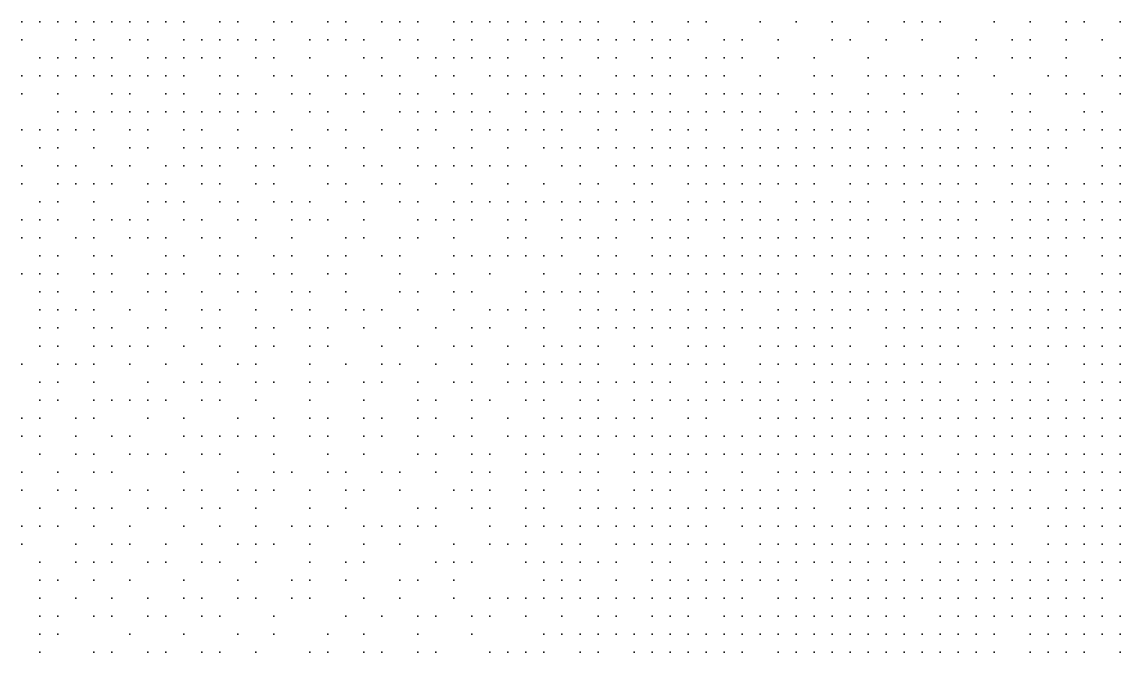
# Model space of a CAD drawing. Extents: x 429 to 793, y 817 to 1241.
# Drawn here: x 656.4 to 700.93, y 1029.04 to 1054.59 of the extents above; entities that cross this region are included whole.
import ezdxf

# ---------------------------------------------------------------- set-up
doc = ezdxf.new("R2010")
doc.units = 0

msp = doc.modelspace()

# ---------------------------------------------------------------- linework, layer by layer
for p in [(656.4, 1054.59, 229.33), (657.13, 1054.59, 228.01), (657.86, 1054.59, 226.337), (658.59, 1054.59, 225.072), (659.32, 1054.59, 224.188), (660.05, 1054.59, 223.124), (660.78, 1054.59, 222.072), (661.51, 1054.59, 220.345), (662.24, 1054.59, 219.687), (662.97, 1054.59, 218.37), (664.43, 1054.59, 216.857), (665.16, 1054.59, 215.34), (666.62, 1054.59, 213.733), (667.35, 1054.59, 213.063), (668.81, 1054.59, 211.73), (669.54, 1054.59, 210.69), (671, 1054.59, 209.64), (671.73, 1054.59, 209.057), (672.46, 1054.59, 208.418), (673.92, 1054.59, 207.05), (674.65, 1054.59, 206.97), (675.38, 1054.59, 206.46), (676.11, 1054.59, 206.023), (676.84, 1054.59, 205.625), (677.57, 1054.59, 205.06), (678.3, 1054.59, 204.86), (679.03, 1054.59, 204.43), (679.76, 1054.59, 204.373), (681.22, 1054.59, 203.658), (681.95, 1054.59, 203.388), (683.41, 1054.59, 202.826), (684.14, 1054.59, 202.675), (686.33, 1054.59, 201.95), (687.79, 1054.59, 201.671), (689.25, 1054.59, 201.321), (690.71, 1054.59, 200.847), (692.17, 1054.59, 200.61), (692.9, 1054.59, 200.373), (693.63, 1054.59, 200.133), (695.82, 1054.59, 199.7), (697.28, 1054.59, 199.268), (698.74, 1054.59, 198.67), (699.47, 1054.59, 198.5), (700.93, 1054.59, 198.097), (656.4, 1053.86, 229.687), (658.59, 1053.86, 226.324), (659.32, 1053.86, 224.792), (660.78, 1053.86, 221.958), (661.51, 1053.86, 221.333), (662.97, 1053.86, 218.693), (663.7, 1053.86, 217.721), (664.43, 1053.86, 217.18), (665.16, 1053.86, 215.818), (665.89, 1053.86, 215.235), (666.62, 1053.86, 214.07), (668.08, 1053.86, 212.73), (668.81, 1053.86, 212.06), (669.54, 1053.86, 211.467), (670.27, 1053.86, 210.553), (671.73, 1053.86, 209.377), (672.46, 1053.86, 208.793), (673.92, 1053.86, 207.945), (674.65, 1053.86, 207.24), (676.11, 1053.86, 206.237), (676.84, 1053.86, 205.855), (677.57, 1053.86, 205.29), (678.3, 1053.86, 205.09), (679.03, 1053.86, 204.66), (679.76, 1053.86, 204.55), (680.49, 1053.86, 204.153), (681.22, 1053.86, 203.787), (681.95, 1053.86, 203.515), (682.68, 1053.86, 203.103), (683.41, 1053.86, 202.952), (684.87, 1053.86, 202.58), (685.6, 1053.86, 202.3), (687.06, 1053.86, 201.87), (689.25, 1053.86, 201.388), (689.98, 1053.86, 201.143), (691.44, 1053.86, 200.75), (692.9, 1053.86, 200.437), (695.09, 1053.86, 199.852), (696.55, 1053.86, 199.503), (697.28, 1053.86, 199.322), (698.74, 1053.86, 198.905), (700.2, 1053.86, 198.443), (657.13, 1053.13, 229.378), (657.86, 1053.13, 227.788), (658.59, 1053.13, 226.674), (659.32, 1053.13, 225.139), (660.05, 1053.13, 223.535), (661.51, 1053.13, 221.66), (662.24, 1053.13, 219.787), (662.97, 1053.13, 219.017), (663.7, 1053.13, 218.692), (664.43, 1053.13, 217.497), (665.89, 1053.13, 215.535), (666.62, 1053.13, 214.37), (668.08, 1053.13, 213.03), (670.27, 1053.13, 210.873), (671, 1053.13, 210.28), (672.46, 1053.13, 209.113), (673.19, 1053.13, 208.53), (673.92, 1053.13, 208.02), (674.65, 1053.13, 207.51), (675.38, 1053.13, 207), (676.11, 1053.13, 206.699), (677.57, 1053.13, 205.52), (678.3, 1053.13, 205.123), (679.76, 1053.13, 204.727), (680.49, 1053.13, 204.33), (681.95, 1053.13, 203.893), (682.68, 1053.13, 203.23), (684.14, 1053.13, 202.95), (684.87, 1053.13, 202.67), (685.6, 1053.13, 202.39), (687.06, 1053.13, 202.068), (688.52, 1053.13, 201.707), (690.71, 1053.13, 200.98), (694.36, 1053.13, 200.06), (695.09, 1053.13, 199.905), (696.55, 1053.13, 199.557), (697.28, 1053.13, 199.375), (698.74, 1053.13, 198.777), (700.93, 1053.13, 198.217), (656.4, 1052.4, 231.147), (657.13, 1052.4, 229.735), (657.86, 1052.4, 228.138), (658.59, 1052.4, 227.024), (659.32, 1052.4, 225.476), (660.05, 1052.4, 223.862), (660.78, 1052.4, 223.395), (661.51, 1052.4, 221.983), (662.24, 1052.4, 220.991), (662.97, 1052.4, 219.34), (664.43, 1052.4, 217.813), (665.16, 1052.4, 217.05), (666.62, 1052.4, 215.253), (667.35, 1052.4, 214.243), (668.81, 1052.4, 212.64), (669.54, 1052.4, 212.043), (671, 1052.4, 210.567), (671.73, 1052.4, 210.201), (673.19, 1052.4, 208.813), (673.92, 1052.4, 208.355), (675.38, 1052.4, 207.277), (676.11, 1052.4, 206.976), (676.84, 1052.4, 206.398), (677.57, 1052.4, 206.098), (678.3, 1052.4, 205.393), (679.03, 1052.4, 205.35), (680.49, 1052.4, 204.557), (681.22, 1052.4, 204.338), (681.95, 1052.4, 204.12), (682.68, 1052.4, 203.41), (683.41, 1052.4, 203.122), (684.14, 1052.4, 203.087), (684.87, 1052.4, 202.771), (686.33, 1052.4, 202.366), (688.52, 1052.4, 201.803), (689.25, 1052.4, 201.543), (690.71, 1052.4, 201.05), (691.44, 1052.4, 200.89), (692.17, 1052.4, 200.813), (692.9, 1052.4, 200.563), (693.63, 1052.4, 200.313), (694.36, 1052.4, 200.117), (695.82, 1052.4, 199.758), (698.01, 1052.4, 199.247), (698.74, 1052.4, 198.83), (700.2, 1052.4, 198.55), (700.93, 1052.4, 198.27), (656.4, 1051.67, 231.473), (657.86, 1051.67, 228.405), (660.05, 1051.67, 224.198), (660.78, 1051.67, 223.563), (662.24, 1051.67, 221.314), (662.97, 1051.67, 219.657), (664.43, 1051.67, 217.7), (665.16, 1051.67, 217.36), (665.89, 1051.67, 216.357), (667.35, 1051.67, 214.29), (668.08, 1051.67, 213.61), (669.54, 1051.67, 212.333), (670.27, 1051.67, 211.737), (671.73, 1051.67, 210.487), (672.46, 1051.67, 209.683), (673.92, 1051.67, 208.58), (674.65, 1051.67, 208.063), (676.11, 1051.67, 207.253), (676.84, 1051.67, 206.675), (677.57, 1051.67, 206.04), (679.03, 1051.67, 205.61), (679.76, 1051.67, 205.18), (680.49, 1051.67, 204.783), (681.22, 1051.67, 204.565), (681.95, 1051.67, 204.003), (682.68, 1051.67, 203.59), (684.14, 1051.67, 203.267), (684.87, 1051.67, 202.943), (685.6, 1051.67, 202.663), (686.33, 1051.67, 202.503), (687.06, 1051.67, 202.2), (688.52, 1051.67, 201.9), (689.25, 1051.67, 201.64), (690.71, 1051.67, 201.12), (692.17, 1051.67, 200.87), (692.9, 1051.67, 200.62), (694.36, 1051.67, 200.195), (696.55, 1051.67, 199.67), (697.28, 1051.67, 199.455), (698.74, 1051.67, 198.883), (699.47, 1051.67, 198.687), (700.93, 1051.67, 198.323), (657.86, 1050.94, 229.196), (658.59, 1050.94, 227.413), (659.32, 1050.94, 225.891), (660.05, 1050.94, 225.17), (660.78, 1050.94, 223.9), (661.51, 1050.94, 222.63), (662.24, 1050.94, 221.533), (662.97, 1050.94, 219.973), (663.7, 1050.94, 219.203), (664.43, 1050.94, 218.433), (665.16, 1050.94, 217.67), (665.89, 1050.94, 216.475), (666.62, 1050.94, 215.723), (668.08, 1050.94, 214.095), (668.81, 1050.94, 213.22), (670.27, 1050.94, 212.18), (671.73, 1050.94, 210.908), (672.46, 1050.94, 210.398), (673.19, 1050.94, 209.38), (673.92, 1050.94, 209.062), (674.65, 1050.94, 208.743), (675.38, 1050.94, 207.83), (676.84, 1050.94, 207.197), (677.57, 1050.94, 206.748), (678.3, 1050.94, 206.3), (679.03, 1050.94, 205.87), (679.76, 1050.94, 205.44), (680.49, 1050.94, 205.01), (681.22, 1050.94, 204.597), (681.95, 1050.94, 204.488), (682.68, 1050.94, 204.129), (683.41, 1050.94, 203.577), (684.14, 1050.94, 203.447), (684.87, 1050.94, 203.19), (685.6, 1050.94, 202.8), (686.33, 1050.94, 202.658), (687.79, 1050.94, 202.152), (688.52, 1050.94, 202.01), (689.25, 1050.94, 201.733), (689.98, 1050.94, 201.565), (690.71, 1050.94, 201.203), (691.44, 1050.94, 200.977), (692.17, 1050.94, 200.93), (694.36, 1050.94, 200.255), (695.09, 1050.94, 200.08), (696.55, 1050.94, 199.73), (697.28, 1050.94, 199.463), (699.47, 1050.94, 198.74), (700.2, 1050.94, 198.657), (656.4, 1050.21, 232.053), (657.13, 1050.21, 230.71), (657.86, 1050.21, 229.05), (658.59, 1050.21, 227.733), (659.32, 1050.21, 227.085), (660.78, 1050.21, 224.405), (661.51, 1050.21, 222.933), (662.97, 1050.21, 221.07), (663.7, 1050.21, 219.944), (665.16, 1050.21, 217.98), (667.35, 1050.21, 214.88), (668.81, 1050.21, 214.092), (669.54, 1050.21, 212.913), (671, 1050.21, 211.707), (672.46, 1050.21, 210.675), (673.19, 1050.21, 209.657), (674.65, 1050.21, 209.02), (675.38, 1050.21, 208.425), (676.11, 1050.21, 207.645), (676.84, 1050.21, 207.46), (677.57, 1050.21, 207.012), (678.3, 1050.21, 206.563), (679.76, 1050.21, 205.703), (680.49, 1050.21, 205.24), (681.95, 1050.21, 204.685), (682.68, 1050.21, 204.326), (683.41, 1050.21, 203.773), (684.14, 1050.21, 203.58), (685.6, 1050.21, 202.953), (686.33, 1050.21, 202.61), (687.06, 1050.21, 202.515), (687.79, 1050.21, 202.262), (688.52, 1050.21, 202.12), (689.25, 1050.21, 201.86), (689.98, 1050.21, 201.675), (690.71, 1050.21, 201.287), (692.17, 1050.21, 201.013), (692.9, 1050.21, 200.74), (693.63, 1050.21, 200.49), (694.36, 1050.21, 200.315), (695.09, 1050.21, 200.043), (696.55, 1050.21, 199.79), (697.28, 1050.21, 199.607), (698.01, 1050.21, 199.425), (698.74, 1050.21, 198.99), (699.47, 1050.21, 198.828), (700.2, 1050.21, 198.717), (700.93, 1050.21, 198.443), (657.13, 1049.48, 231.027), (657.86, 1049.48, 229.449), (659.32, 1049.48, 227.405), (660.78, 1049.48, 224.718), (661.51, 1049.48, 223.237), (662.97, 1049.48, 221.237), (663.7, 1049.48, 220.234), (664.43, 1049.48, 219.252), (665.16, 1049.48, 218.257), (665.89, 1049.48, 217.652), (666.62, 1049.48, 216.573), (667.35, 1049.48, 215.419), (668.08, 1049.48, 214.49), (669.54, 1049.48, 213.197), (670.27, 1049.48, 212.593), (671.73, 1049.48, 211.113), (672.46, 1049.48, 210.52), (673.92, 1049.48, 209.615), (674.65, 1049.48, 208.893), (676.11, 1049.48, 207.853), (677.57, 1049.48, 207.337), (678.3, 1049.48, 206.827), (679.03, 1049.48, 206.57), (679.76, 1049.48, 205.933), (680.49, 1049.48, 205.47), (681.22, 1049.48, 205.023), (681.95, 1049.48, 204.577), (682.68, 1049.48, 204.523), (683.41, 1049.48, 203.97), (684.14, 1049.48, 203.84), (684.87, 1049.48, 203.473), (685.6, 1049.48, 203.107), (686.33, 1049.48, 202.917), (687.06, 1049.48, 202.573), (687.79, 1049.48, 202.372), (688.52, 1049.48, 202.23), (689.25, 1049.48, 201.952), (689.98, 1049.48, 201.657), (690.71, 1049.48, 201.37), (691.44, 1049.48, 201.196), (692.17, 1049.48, 201.097), (692.9, 1049.48, 200.848), (693.63, 1049.48, 200.55), (694.36, 1049.48, 200.413), (695.09, 1049.48, 200.205), (695.82, 1049.48, 200.067), (696.55, 1049.48, 199.86), (697.28, 1049.48, 199.677), (698.01, 1049.48, 199.495), (698.74, 1049.48, 199.053), (700.2, 1049.48, 198.773), (700.93, 1049.48, 198.557), (656.4, 1048.75, 232.698), (657.86, 1048.75, 230.515), (658.59, 1048.75, 229.017), (660.05, 1048.75, 226.11), (660.78, 1048.75, 224.825), (662.24, 1048.75, 222.443), (662.97, 1048.75, 221.65), (663.7, 1048.75, 220.524), (664.43, 1048.75, 219.317), (665.89, 1048.75, 217.543), (666.62, 1048.75, 216.731), (668.08, 1048.75, 214.968), (668.81, 1048.75, 214.518), (670.27, 1048.75, 213.02), (671, 1048.75, 212.505), (672.46, 1048.75, 211.225), (673.19, 1048.75, 210.842), (673.92, 1048.75, 210), (674.65, 1048.75, 209.547), (675.38, 1048.75, 209.093), (676.11, 1048.75, 208.313), (676.84, 1048.75, 208.123), (678.3, 1048.75, 207.09), (679.03, 1048.75, 206.627), (680.49, 1048.75, 205.7), (681.22, 1048.75, 205.424), (681.95, 1048.75, 205.148), (682.68, 1048.75, 204.872), (683.41, 1048.75, 204.36), (684.14, 1048.75, 203.993), (684.87, 1048.75, 203.627), (685.6, 1048.75, 203.457), (686.33, 1048.75, 203.052), (687.06, 1048.75, 202.843), (687.79, 1048.75, 202.77), (688.52, 1048.75, 202.39), (689.25, 1048.75, 202.107), (689.98, 1048.75, 201.862), (690.71, 1048.75, 201.493), (691.44, 1048.75, 201.319), (692.17, 1048.75, 201.145), (692.9, 1048.75, 200.947), (693.63, 1048.75, 200.643), (694.36, 1048.75, 200.46), (695.09, 1048.75, 200.275), (695.82, 1048.75, 200.137), (696.55, 1048.75, 199.93), (697.28, 1048.75, 199.747), (698.01, 1048.75, 199.39), (700.2, 1048.75, 198.837), (700.93, 1048.75, 198.62), (656.4, 1048.02, 233.093), (657.86, 1048.02, 230.675), (658.59, 1048.02, 229.333), (659.32, 1048.02, 228.234), (660.05, 1048.02, 226.417), (661.51, 1048.02, 224.557), (662.24, 1048.02, 223.184), (663.7, 1048.02, 221.16), (664.43, 1048.02, 219.593), (665.89, 1048.02, 217.82), (666.62, 1048.02, 217.107), (668.81, 1048.02, 214.32), (669.54, 1048.02, 213.707), (671, 1048.02, 212.755), (671.73, 1048.02, 211.897), (673.19, 1048.02, 210.457), (674.65, 1048.02, 209.79), (676.11, 1048.02, 208.883), (677.57, 1048.02, 207.85), (679.03, 1048.02, 206.92), (679.76, 1048.02, 206.343), (681.22, 1048.02, 205.661), (681.95, 1048.02, 205.385), (683.41, 1048.02, 204.587), (684.14, 1048.02, 204.19), (684.87, 1048.02, 203.781), (685.6, 1048.02, 203.653), (686.33, 1048.02, 203.31), (687.06, 1048.02, 203.04), (687.79, 1048.02, 202.93), (688.52, 1048.02, 202.55), (689.98, 1048.02, 201.985), (690.71, 1048.02, 201.617), (691.44, 1048.02, 201.443), (692.17, 1048.02, 201.343), (692.9, 1048.02, 201.04), (693.63, 1048.02, 200.737), (694.36, 1048.02, 200.553), (695.09, 1048.02, 200.277), (696.55, 1048.02, 200), (697.28, 1048.02, 199.727), (698.01, 1048.02, 199.627), (698.74, 1048.02, 199.18), (699.47, 1048.02, 198.988), (700.2, 1048.02, 198.9), (700.93, 1048.02, 198.693), (657.13, 1047.29, 232.643), (657.86, 1047.29, 230.995), (659.32, 1047.29, 228.34), (661.51, 1047.29, 224.857), (662.24, 1047.29, 223.484), (662.97, 1047.29, 222.472), (664.43, 1047.29, 220.12), (665.16, 1047.29, 219.08), (666.62, 1047.29, 217.408), (667.35, 1047.29, 216.67), (668.08, 1047.29, 215.973), (669.54, 1047.29, 214.184), (670.27, 1047.29, 213.353), (671.73, 1047.29, 212.143), (672.46, 1047.29, 211.3), (673.92, 1047.29, 210.177), (674.65, 1047.29, 209.65), (675.38, 1047.29, 209.58), (676.11, 1047.29, 209.127), (676.84, 1047.29, 208.61), (677.57, 1047.29, 208.093), (678.3, 1047.29, 207.577), (679.03, 1047.29, 207.107), (679.76, 1047.29, 206.637), (680.49, 1047.29, 206.173), (681.22, 1047.29, 205.897), (681.95, 1047.29, 205.27), (683.41, 1047.29, 204.813), (684.14, 1047.29, 204.417), (684.87, 1047.29, 204.247), (685.6, 1047.29, 203.85), (686.33, 1047.29, 203.47), (687.79, 1047.29, 203.09), (688.52, 1047.29, 202.71), (689.25, 1047.29, 202.511), (689.98, 1047.29, 202.063), (690.71, 1047.29, 201.74), (692.17, 1047.29, 201.437), (692.9, 1047.29, 201.133), (693.63, 1047.29, 200.83), (694.36, 1047.29, 200.651), (695.09, 1047.29, 200.472), (695.82, 1047.29, 200.292), (696.55, 1047.29, 200.087), (697.28, 1047.29, 199.85), (698.01, 1047.29, 199.7), (698.74, 1047.29, 199.253), (699.47, 1047.29, 199.062), (700.2, 1047.29, 198.87), (700.93, 1047.29, 198.76), (656.4, 1046.56, 233.7), (657.13, 1046.56, 232.947), (657.86, 1046.56, 231.09), (659.32, 1046.56, 228.483), (660.05, 1046.56, 227.03), (660.78, 1046.56, 226.382), (661.51, 1046.56, 225.087), (662.97, 1046.56, 222.334), (663.7, 1046.56, 221.727), (665.16, 1046.56, 219.35), (665.89, 1046.56, 218.613), (667.35, 1046.56, 216.933), (668.08, 1046.56, 216.23), (668.81, 1046.56, 215.423), (670.27, 1046.56, 213.788), (672.46, 1046.56, 211.965), (673.19, 1046.56, 211.457), (673.92, 1046.56, 210.615), (674.65, 1046.56, 210.28), (676.11, 1046.56, 209.37), (676.84, 1046.56, 208.853), (678.3, 1046.56, 207.82), (679.03, 1046.56, 207.527), (680.49, 1046.56, 206.41), (681.22, 1046.56, 206.24), (681.95, 1046.56, 205.84), (682.68, 1046.56, 205.497), (683.41, 1046.56, 205.04), (684.14, 1046.56, 204.8), (684.87, 1046.56, 204.477), (685.6, 1046.56, 204.053), (686.33, 1046.56, 203.695), (687.06, 1046.56, 203.367), (687.79, 1046.56, 203.212), (688.52, 1046.56, 202.883), (689.25, 1046.56, 202.684), (689.98, 1046.56, 202.485), (690.71, 1046.56, 201.887), (691.44, 1046.56, 201.598), (692.17, 1046.56, 201.55), (692.9, 1046.56, 201.199), (693.63, 1046.56, 200.943), (694.36, 1046.56, 200.78), (695.09, 1046.56, 200.585), (696.55, 1046.56, 200.173), (697.28, 1046.56, 199.887), (698.01, 1046.56, 199.6), (698.74, 1046.56, 199.327), (699.47, 1046.56, 199.135), (700.2, 1046.56, 199.047), (700.93, 1046.56, 198.827), (656.4, 1045.83, 234.61), (657.13, 1045.83, 233.25), (658.59, 1045.83, 230.25), (659.32, 1045.83, 228.92), (660.78, 1045.83, 226.223), (661.51, 1045.83, 225.371), (662.24, 1045.83, 224.03), (663.7, 1045.83, 222.01), (664.43, 1045.83, 220.815), (665.89, 1045.83, 218.882), (667.35, 1045.83, 217.197), (669.54, 1045.83, 214.698), (670.27, 1045.83, 214.045), (671.73, 1045.83, 212.633), (672.46, 1045.83, 212.205), (673.92, 1045.83, 210.855), (676.11, 1045.83, 209.61), (676.84, 1045.83, 209.093), (678.3, 1045.83, 208.06), (679.03, 1045.83, 207.768), (679.76, 1045.83, 207.475), (680.49, 1045.83, 206.647), (681.95, 1045.83, 206.07), (682.68, 1045.83, 205.67), (683.41, 1045.83, 205.5), (684.87, 1045.83, 204.79), (685.6, 1045.83, 204.257), (686.33, 1045.83, 203.847), (687.06, 1045.83, 203.54), (687.79, 1045.83, 203.437), (688.52, 1045.83, 203.057), (689.25, 1045.83, 202.857), (689.98, 1045.83, 202.383), (690.71, 1045.83, 202.033), (692.17, 1045.83, 201.697), (692.9, 1045.83, 201.36), (693.63, 1045.83, 201.057), (694.36, 1045.83, 200.878), (695.09, 1045.83, 200.563), (695.82, 1045.83, 200.518), (696.55, 1045.83, 200.26), (697.28, 1045.83, 200.076), (698.01, 1045.83, 199.892), (698.74, 1045.83, 199.4), (699.47, 1045.83, 199.25), (700.2, 1045.83, 199.113), (700.93, 1045.83, 198.777), (657.13, 1045.1, 233.547), (657.86, 1045.1, 232.043), (659.32, 1045.1, 228.33), (660.05, 1045.1, 227.603), (662.24, 1045.1, 224.098), (662.97, 1045.1, 222.947), (664.43, 1045.1, 221.265), (665.16, 1045.1, 220.479), (666.62, 1045.1, 218.18), (667.35, 1045.1, 217.46), (668.81, 1045.1, 216.053), (669.54, 1045.1, 214.73), (671, 1045.1, 213.49), (671.73, 1045.1, 212.883), (673.92, 1045.1, 211.095), (674.65, 1045.1, 210.903), (675.38, 1045.1, 210.377), (676.11, 1045.1, 209.85), (676.84, 1045.1, 209.333), (677.57, 1045.1, 208.817), (678.3, 1045.1, 208.3), (679.76, 1045.1, 207.357), (680.49, 1045.1, 206.883), (681.95, 1045.1, 206.42), (682.68, 1045.1, 206.193), (683.41, 1045.1, 205.73), (684.14, 1045.1, 205.307), (684.87, 1045.1, 204.883), (685.6, 1045.1, 204.46), (686.33, 1045.1, 204.204), (687.06, 1045.1, 204.05), (687.79, 1045.1, 203.64), (688.52, 1045.1, 203.23), (689.25, 1045.1, 202.88), (689.98, 1045.1, 202.792), (690.71, 1045.1, 202.486), (691.44, 1045.1, 201.971), (692.17, 1045.1, 201.843), (692.9, 1045.1, 201.553), (693.63, 1045.1, 201.32), (694.36, 1045.1, 201.035), (695.09, 1045.1, 200.777), (695.82, 1045.1, 200.642), (696.55, 1045.1, 200.383), (697.28, 1045.1, 200.199), (698.01, 1045.1, 200.015), (698.74, 1045.1, 199.497), (700.2, 1045.1, 199.2), (700.93, 1045.1, 199), (656.4, 1044.37, 235.213), (657.13, 1044.37, 232.864), (657.86, 1044.37, 232.33), (659.32, 1044.37, 229.715), (660.05, 1044.37, 228.555), (661.51, 1044.37, 225.917), (662.24, 1044.37, 224.372), (662.97, 1044.37, 223.757), (664.43, 1044.37, 221.528), (665.16, 1044.37, 220.736), (666.62, 1044.37, 218.3), (667.35, 1044.37, 217.7), (668.81, 1044.37, 216.293), (669.54, 1044.37, 215.573), (671.73, 1044.37, 213.09), (673.19, 1044.37, 212.497), (673.92, 1044.37, 211.435), (675.38, 1044.37, 210.617), (677.57, 1044.37, 209.087), (679.03, 1044.37, 208.345), (679.76, 1044.37, 207.937), (680.49, 1044.37, 207.528), (681.22, 1044.37, 206.826), (681.95, 1044.37, 206.657), (682.68, 1044.37, 206.407), (683.41, 1044.37, 205.943), (684.14, 1044.37, 205.568), (684.87, 1044.37, 205.198), (685.6, 1044.37, 204.667), (686.33, 1044.37, 204.411), (687.06, 1044.37, 203.948), (687.79, 1044.37, 203.847), (689.25, 1044.37, 203.098), (689.98, 1044.37, 202.965), (690.71, 1044.37, 202.659), (691.44, 1044.37, 202.144), (692.17, 1044.37, 201.935), (692.9, 1044.37, 201.68), (693.63, 1044.37, 201.47), (694.36, 1044.37, 201.14), (695.09, 1044.37, 200.9), (695.82, 1044.37, 200.81), (696.55, 1044.37, 200.507), (697.28, 1044.37, 200.323), (698.01, 1044.37, 199.907), (698.74, 1044.37, 199.593), (700.2, 1044.37, 199.297), (700.93, 1044.37, 199.097), (657.13, 1043.64, 233.843), (657.86, 1043.64, 232.478), (659.32, 1043.64, 230.002), (660.05, 1043.64, 228.839), (661.51, 1043.64, 225.983), (662.24, 1043.64, 224.873), (663.7, 1043.64, 222.8), (665.16, 1043.64, 220.992), (665.89, 1043.64, 219.397), (667.35, 1043.64, 217.94), (668.08, 1043.64, 217.473), (669.54, 1043.64, 215.797), (671.73, 1043.64, 213.93), (672.46, 1043.64, 213.323), (673.92, 1043.64, 212.11), (674.65, 1043.64, 211.357), (676.84, 1043.64, 209.969), (677.57, 1043.64, 209.27), (678.3, 1043.64, 208.753), (679.03, 1043.64, 208.28), (679.76, 1043.64, 208.15), (681.22, 1043.64, 207.039), (681.95, 1043.64, 207.083), (683.41, 1043.64, 206.157), (684.14, 1043.64, 205.727), (684.87, 1043.64, 205.405), (685.6, 1043.64, 205.242), (686.33, 1043.64, 204.617), (687.06, 1043.64, 204.463), (687.79, 1043.64, 204.043), (688.52, 1043.64, 203.623), (689.25, 1043.64, 203.25), (689.98, 1043.64, 202.877), (690.71, 1043.64, 202.832), (691.44, 1043.64, 202.527), (692.17, 1043.64, 202.19), (692.9, 1043.64, 201.83), (693.63, 1043.64, 201.62), (694.36, 1043.64, 201.29), (695.82, 1043.64, 200.96), (696.55, 1043.64, 200.63), (697.28, 1043.64, 200.317), (698.01, 1043.64, 200.218), (698.74, 1043.64, 199.954), (699.47, 1043.64, 199.497), (700.2, 1043.64, 199.393), (700.93, 1043.64, 199.213), (657.13, 1042.91, 234.14), (657.86, 1042.91, 232.775), (658.59, 1042.91, 231.41), (659.32, 1042.91, 229.788), (660.78, 1042.91, 227.776), (662.24, 1042.91, 225.137), (663.7, 1042.91, 223.057), (664.43, 1042.91, 221.72), (665.89, 1042.91, 220.048), (667.35, 1042.91, 218.18), (668.08, 1042.91, 217.46), (669.54, 1042.91, 216.02), (670.27, 1042.91, 215.397), (671, 1042.91, 214.773), (672.46, 1042.91, 213.543), (673.92, 1042.91, 212.33), (675.38, 1042.91, 211.043), (676.11, 1042.91, 210.517), (676.84, 1042.91, 210.182), (677.57, 1042.91, 209.483), (679.03, 1042.91, 208.493), (679.76, 1042.91, 208.233), (680.49, 1042.91, 207.955), (681.22, 1042.91, 207.252), (681.95, 1042.91, 207.297), (682.68, 1042.91, 206.833), (683.41, 1042.91, 206.37), (684.14, 1042.91, 205.94), (684.87, 1042.91, 205.51), (685.6, 1042.91, 205.08), (687.06, 1042.91, 204.66), (687.79, 1042.91, 204.24), (688.52, 1042.91, 203.82), (689.25, 1042.91, 203.589), (689.98, 1042.91, 203.358), (690.71, 1042.91, 203.128), (691.44, 1042.91, 202.7), (692.17, 1042.91, 202.34), (692.9, 1042.91, 201.98), (693.63, 1042.91, 201.777), (694.36, 1042.91, 201.412), (695.09, 1042.91, 201.203), (695.82, 1042.91, 201.117), (696.55, 1042.91, 200.77), (697.28, 1042.91, 200.482), (698.01, 1042.91, 200.335), (698.74, 1042.91, 200.071), (699.47, 1042.91, 199.613), (700.2, 1042.91, 199.627), (700.93, 1042.91, 199.313), (657.13, 1042.18, 234.42), (657.86, 1042.18, 233.272), (659.32, 1042.18, 230.195), (660.05, 1042.18, 229.458), (661.51, 1042.18, 226.717), (662.24, 1042.18, 225.4), (663.7, 1042.18, 223.313), (664.43, 1042.18, 222.098), (665.89, 1042.18, 220.298), (666.62, 1042.18, 219.364), (668.08, 1042.18, 217.805), (668.81, 1042.18, 216.835), (670.27, 1042.18, 215.195), (671.73, 1042.18, 214.367), (673.19, 1042.18, 212.838), (674.65, 1042.18, 211.637), (675.38, 1042.18, 211.29), (676.84, 1042.18, 210.497), (677.57, 1042.18, 209.697), (679.03, 1042.18, 208.877), (679.76, 1042.18, 208.573), (680.49, 1042.18, 208.27), (681.22, 1042.18, 207.97), (681.95, 1042.18, 207.503), (682.68, 1042.18, 206.769), (683.41, 1042.18, 206.577), (684.14, 1042.18, 206.099), (684.87, 1042.18, 205.828), (685.6, 1042.18, 205.557), (686.33, 1042.18, 205.283), (687.06, 1042.18, 204.857), (687.79, 1042.18, 204.381), (688.52, 1042.18, 204.017), (689.25, 1042.18, 203.786), (689.98, 1042.18, 203.555), (691.44, 1042.18, 202.877), (692.17, 1042.18, 202.497), (692.9, 1042.18, 202.293), (693.63, 1042.18, 201.933), (694.36, 1042.18, 201.725), (695.09, 1042.18, 201.36), (695.82, 1042.18, 201.257), (696.55, 1042.18, 200.91), (697.28, 1042.18, 200.573), (698.01, 1042.18, 200.237), (698.74, 1042.18, 200.188), (699.47, 1042.18, 199.73), (700.2, 1042.18, 199.727), (700.93, 1042.18, 199.413), (657.13, 1041.45, 234.7), (657.86, 1041.45, 233.552), (659.32, 1041.45, 230.455), (660.05, 1041.45, 229.717), (660.78, 1041.45, 228.29), (661.51, 1041.45, 226.05), (662.97, 1041.45, 224.932), (664.43, 1041.45, 222.355), (665.89, 1041.45, 220.548), (666.62, 1041.45, 219.4), (668.08, 1041.45, 217.913), (668.81, 1041.45, 217.18), (671, 1041.45, 215.21), (672.46, 1041.45, 213.973), (673.92, 1041.45, 212.757), (674.65, 1041.45, 212.223), (676.11, 1041.45, 210.94), (677.57, 1041.45, 209.826), (678.3, 1041.45, 209.387), (679.03, 1041.45, 209.12), (679.76, 1041.45, 208.78), (681.22, 1041.45, 208.18), (681.95, 1041.45, 207.713), (683.41, 1041.45, 206.783), (684.14, 1041.45, 206.353), (684.87, 1041.45, 206.035), (686.33, 1041.45, 205.487), (687.06, 1041.45, 205.06), (687.79, 1041.45, 204.633), (688.52, 1041.45, 204.213), (689.25, 1041.45, 203.982), (689.98, 1041.45, 203.447), (691.44, 1041.45, 203.053), (692.17, 1041.45, 202.673), (692.9, 1041.45, 202.47), (693.63, 1041.45, 202.09), (694.36, 1041.45, 201.743), (695.82, 1041.45, 201.397), (696.55, 1041.45, 201.05), (697.28, 1041.45, 200.836), (698.01, 1041.45, 200.622), (698.74, 1041.45, 200.408), (699.47, 1041.45, 200.04), (700.2, 1041.45, 199.85), (700.93, 1041.45, 199.366), (656.4, 1040.72, 236.375), (657.86, 1040.72, 233.595), (658.59, 1040.72, 231.943), (659.32, 1040.72, 230.588), (660.78, 1040.72, 228.55), (662.24, 1040.72, 225.677), (663.7, 1040.72, 223.813), (665.16, 1040.72, 221.988), (665.89, 1040.72, 220.742), (668.08, 1040.72, 218.147), (669.54, 1040.72, 216.68), (671, 1040.72, 215.427), (671.73, 1040.72, 214.8), (673.19, 1040.72, 213.58), (674.65, 1040.72, 212.433), (676.11, 1040.72, 211.36), (676.84, 1040.72, 210.84), (677.57, 1040.72, 210.11), (678.3, 1040.72, 209.593), (679.03, 1040.72, 209.33), (679.76, 1040.72, 208.86), (681.22, 1040.72, 208.39), (681.95, 1040.72, 207.923), (682.68, 1040.72, 207.457), (683.41, 1040.72, 206.99), (684.14, 1040.72, 206.557), (684.87, 1040.72, 206.123), (686.33, 1040.72, 205.69), (687.06, 1040.72, 205.417), (687.79, 1040.72, 204.837), (688.52, 1040.72, 204.41), (689.25, 1040.72, 204.017), (689.98, 1040.72, 203.908), (690.71, 1040.72, 203.623), (691.44, 1040.72, 203.23), (692.17, 1040.72, 202.989), (692.9, 1040.72, 202.647), (693.63, 1040.72, 202.257), (694.36, 1040.72, 201.945), (695.09, 1040.72, 201.647), (695.82, 1040.72, 201.502), (696.55, 1040.72, 201.203), (697.28, 1040.72, 200.989), (698.01, 1040.72, 200.775), (699.47, 1040.72, 200.18), (700.2, 1040.72, 199.99), (700.93, 1040.72, 199.66), (657.13, 1039.99, 235.253), (657.86, 1039.99, 233.725), (659.32, 1039.99, 230.855), (661.51, 1039.99, 227.233), (662.97, 1039.99, 225.303), (663.7, 1039.99, 224.057), (664.43, 1039.99, 223.036), (665.89, 1039.99, 220.61), (666.62, 1039.99, 220.345), (668.08, 1039.99, 218.179), (668.81, 1039.99, 217.828), (670.27, 1039.99, 216.263), (671, 1039.99, 215.323), (672.46, 1039.99, 213.99), (673.92, 1039.99, 213.173), (674.65, 1039.99, 212.63), (676.11, 1039.99, 211.557), (676.84, 1039.99, 211.019), (677.57, 1039.99, 210.517), (678.3, 1039.99, 209.993), (679.03, 1039.99, 209.59), (679.76, 1039.99, 209.19), (680.49, 1039.99, 208.79), (681.22, 1039.99, 208.58), (681.95, 1039.99, 207.785), (682.68, 1039.99, 207.647), (684.14, 1039.99, 206.805), (684.87, 1039.99, 206.433), (685.6, 1039.99, 206.248), (686.33, 1039.99, 205.877), (687.06, 1039.99, 205.603), (688.52, 1039.99, 204.593), (689.25, 1039.99, 204.247), (689.98, 1039.99, 204.085), (690.71, 1039.99, 203.746), (691.44, 1039.99, 203.407), (692.17, 1039.99, 203.203), (692.9, 1039.99, 202.925), (693.63, 1039.99, 202.423), (695.09, 1039.99, 202.063), (695.82, 1039.99, 201.703), (696.55, 1039.99, 201.357), (697.28, 1039.99, 201.142), (698.01, 1039.99, 200.67), (699.47, 1039.99, 200.32), (700.2, 1039.99, 200.13), (700.93, 1039.99, 199.8), (657.13, 1039.26, 235.527), (657.86, 1039.26, 234.122), (659.32, 1039.26, 231.334), (660.05, 1039.26, 230.437), (660.78, 1039.26, 229.082), (661.51, 1039.26, 227.553), (662.24, 1039.26, 226.416), (663.7, 1039.26, 224.3), (664.43, 1039.26, 223.065), (665.89, 1039.26, 220.84), (668.08, 1039.26, 218.593), (670.27, 1039.26, 216.48), (672.46, 1039.26, 214.61), (673.19, 1039.26, 213.993), (674.65, 1039.26, 212.833), (675.38, 1039.26, 212.29), (676.84, 1039.26, 211.233), (677.57, 1039.26, 210.71), (679.03, 1039.26, 209.713), (679.76, 1039.26, 209.38), (681.22, 1039.26, 208.77), (681.95, 1039.26, 208.303), (682.68, 1039.26, 207.837), (683.41, 1039.26, 207.37), (684.14, 1039.26, 206.933), (684.87, 1039.26, 206.62), (685.6, 1039.26, 206.435), (686.33, 1039.26, 206.063), (687.06, 1039.26, 205.79), (687.79, 1039.26, 205.207), (688.52, 1039.26, 204.777), (689.25, 1039.26, 204.377), (690.71, 1039.26, 203.977), (691.44, 1039.26, 203.583), (692.17, 1039.26, 203.37), (692.9, 1039.26, 202.98), (693.63, 1039.26, 202.59), (694.36, 1039.26, 202.362), (695.09, 1039.26, 202.23), (695.82, 1039.26, 201.87), (696.55, 1039.26, 201.51), (697.28, 1039.26, 201.16), (698.01, 1039.26, 201.058), (698.74, 1039.26, 200.759), (699.47, 1039.26, 200.46), (700.2, 1039.26, 200.249), (700.93, 1039.26, 199.947), (656.4, 1038.53, 237.353), (657.13, 1038.53, 235.8), (658.59, 1038.53, 232.73), (659.32, 1038.53, 231.594), (661.51, 1038.53, 227.803), (662.97, 1038.53, 225.608), (665.16, 1038.53, 222.504), (666.62, 1038.53, 220.31), (668.08, 1038.53, 218.81), (668.81, 1038.53, 218.07), (670.27, 1038.53, 216.697), (671, 1038.53, 216.063), (672.46, 1038.53, 214.813), (673.19, 1038.53, 214.197), (674.65, 1038.53, 213.037), (676.11, 1038.53, 211.95), (677.57, 1038.53, 210.903), (678.3, 1038.53, 210.38), (679.03, 1038.53, 209.907), (679.76, 1038.53, 209.433), (680.49, 1038.53, 209.17), (681.22, 1038.53, 208.96), (681.95, 1038.53, 208.493), (683.41, 1038.53, 207.56), (684.14, 1038.53, 207.278), (686.33, 1038.53, 206.25), (687.06, 1038.53, 205.82), (687.79, 1038.53, 205.693), (688.52, 1038.53, 204.96), (689.25, 1038.53, 204.704), (689.98, 1038.53, 204.448), (690.71, 1038.53, 204.192), (691.44, 1038.53, 203.933), (692.17, 1038.53, 203.592), (692.9, 1038.53, 203.258), (693.63, 1038.53, 202.924), (694.36, 1038.53, 202.528), (695.09, 1038.53, 202.133), (695.82, 1038.53, 202.037), (696.55, 1038.53, 201.667), (697.28, 1038.53, 201.357), (698.01, 1038.53, 201.205), (698.74, 1038.53, 200.906), (699.47, 1038.53, 200.753), (700.2, 1038.53, 200.423), (700.93, 1038.53, 200.077), (656.4, 1037.8, 236.833), (657.13, 1037.8, 236.057), (658.59, 1037.8, 232.99), (660.05, 1037.8, 230.95), (660.78, 1037.8, 229.338), (662.97, 1037.8, 226.053), (663.7, 1037.8, 224.773), (664.43, 1037.8, 223.405), (665.16, 1037.8, 222.731), (665.89, 1037.8, 221.691), (666.62, 1037.8, 220.734), (668.08, 1037.8, 219.155), (668.81, 1037.8, 218.152), (670.27, 1037.8, 216.487), (671, 1037.8, 216.277), (672.46, 1037.8, 215.013), (673.92, 1037.8, 213.78), (674.65, 1037.8, 212.865), (676.11, 1037.8, 212.147), (676.84, 1037.8, 211.697), (677.57, 1037.8, 210.819), (678.3, 1037.8, 210.567), (679.03, 1037.8, 210.072), (679.76, 1037.8, 209.763), (680.49, 1037.8, 209.455), (681.22, 1037.8, 209.147), (681.95, 1037.8, 208.677), (682.68, 1037.8, 208.139), (683.41, 1037.8, 207.743), (684.14, 1037.8, 207.462), (684.87, 1037.8, 206.997), (685.6, 1037.8, 206.715), (686.33, 1037.8, 206.43), (687.06, 1037.8, 206.06), (687.79, 1037.8, 205.87), (688.52, 1037.8, 205.137), (689.25, 1037.8, 204.881), (689.98, 1037.8, 204.625), (690.71, 1037.8, 204.337), (691.44, 1037.8, 204.107), (692.17, 1037.8, 203.71), (692.9, 1037.8, 203.425), (693.63, 1037.8, 203.258), (694.36, 1037.8, 202.695), (695.09, 1037.8, 202.563), (695.82, 1037.8, 202.193), (696.55, 1037.8, 201.823), (697.28, 1037.8, 201.463), (698.01, 1037.8, 201.103), (698.74, 1037.8, 201.052), (699.47, 1037.8, 200.9), (700.2, 1037.8, 200.553), (700.93, 1037.8, 200.207), (657.13, 1037.07, 235.597), (658.59, 1037.07, 233.227), (659.32, 1037.07, 231.743), (660.78, 1037.07, 229.821), (661.51, 1037.07, 228.245), (662.24, 1037.07, 226.93), (663.7, 1037.07, 225.01), (664.43, 1037.07, 223.523), (666.62, 1037.07, 221.138), (668.81, 1037.07, 218.497), (670.27, 1037.07, 217.123), (672.46, 1037.07, 215.217), (673.19, 1037.07, 214.597), (674.65, 1037.07, 213.065), (675.38, 1037.07, 212.89), (676.84, 1037.07, 211.81), (677.57, 1037.07, 211.277), (679.03, 1037.07, 210.28), (679.76, 1037.07, 209.95), (681.22, 1037.07, 209.333), (681.95, 1037.07, 208.863), (682.68, 1037.07, 208.393), (683.41, 1037.07, 207.927), (684.14, 1037.07, 207.645), (684.87, 1037.07, 207.18), (685.6, 1037.07, 207.05), (686.33, 1037.07, 206.61), (687.06, 1037.07, 206.177), (687.79, 1037.07, 205.743), (688.52, 1037.07, 205.313), (689.25, 1037.07, 205.058), (689.98, 1037.07, 204.913), (690.71, 1037.07, 204.51), (691.44, 1037.07, 204.28), (692.17, 1037.07, 203.883), (692.9, 1037.07, 203.487), (694.36, 1037.07, 203.09), (695.09, 1037.07, 202.72), (695.82, 1037.07, 202.35), (696.55, 1037.07, 201.98), (697.28, 1037.07, 201.749), (698.01, 1037.07, 201.518), (698.74, 1037.07, 201.287), (699.47, 1037.07, 201.043), (700.2, 1037.07, 200.742), (700.93, 1037.07, 200.448), (656.4, 1036.34, 238.025), (657.86, 1036.34, 235.138), (659.32, 1036.34, 232.088), (660.05, 1036.34, 231.233), (662.97, 1036.34, 226.397), (665.16, 1036.34, 223.135), (666.62, 1036.34, 220.829), (667.35, 1036.34, 220.2), (668.81, 1036.34, 218.713), (669.54, 1036.34, 217.97), (671, 1036.34, 216.04), (671.73, 1036.34, 215.42), (673.19, 1036.34, 214.8), (674.65, 1036.34, 213.437), (675.38, 1036.34, 213.087), (676.84, 1036.34, 212.007), (677.57, 1036.34, 211.473), (678.3, 1036.34, 210.94), (679.03, 1036.34, 210.467), (679.76, 1036.34, 209.993), (681.22, 1036.34, 209.52), (681.95, 1036.34, 209.05), (682.68, 1036.34, 208.58), (683.41, 1036.34, 208.11), (684.14, 1036.34, 207.67), (685.6, 1036.34, 207.23), (687.06, 1036.34, 206.508), (687.79, 1036.34, 206.225), (688.52, 1036.34, 205.49), (689.25, 1036.34, 205.315), (689.98, 1036.34, 205.087), (690.71, 1036.34, 204.683), (691.44, 1036.34, 204.45), (692.17, 1036.34, 204.025), (692.9, 1036.34, 203.77), (693.63, 1036.34, 203.515), (694.36, 1036.34, 203.253), (695.09, 1036.34, 202.877), (695.82, 1036.34, 202.453), (696.55, 1036.34, 202.137), (697.28, 1036.34, 201.906), (698.01, 1036.34, 201.675), (698.74, 1036.34, 201.417), (699.47, 1036.34, 201.187), (700.2, 1036.34, 200.833), (700.93, 1036.34, 200.585), (656.4, 1035.61, 238.537), (657.86, 1035.61, 235.135), (658.59, 1035.61, 233.7), (660.78, 1035.61, 230.274), (661.51, 1035.61, 228.69), (662.97, 1035.61, 225.917), (663.7, 1035.61, 224.809), (665.16, 1035.61, 223.348), (665.89, 1035.61, 222.14), (666.62, 1035.61, 221.036), (668.08, 1035.61, 219.473), (669.54, 1035.61, 217.635), (670.27, 1035.61, 217.103), (671.73, 1035.61, 215.747), (673.92, 1035.61, 214.18), (674.65, 1035.61, 213.633), (675.38, 1035.61, 212.996), (676.84, 1035.61, 212.186), (677.57, 1035.61, 211.657), (679.03, 1035.61, 210.717), (679.76, 1035.61, 210.318), (681.22, 1035.61, 209.697), (681.95, 1035.61, 208.903), (682.68, 1035.61, 208.757), (684.14, 1035.61, 207.908), (684.87, 1035.61, 207.535), (685.6, 1035.61, 207.333), (686.33, 1035.61, 206.96), (687.06, 1035.61, 206.678), (687.79, 1035.61, 206.395), (688.52, 1035.61, 205.66), (689.98, 1035.61, 205.257), (690.71, 1035.61, 205.023), (691.44, 1035.61, 204.62), (692.17, 1035.61, 204.223), (692.9, 1035.61, 203.94), (694.36, 1035.61, 203.417), (695.09, 1035.61, 203.04), (695.82, 1035.61, 202.663), (696.55, 1035.61, 202.293), (697.28, 1035.61, 202.062), (698.74, 1035.61, 201.56), (699.47, 1035.61, 201.33), (700.2, 1035.61, 200.977), (700.93, 1035.61, 200.623), (657.13, 1034.88, 236.823), (658.59, 1034.88, 233.93), (659.32, 1034.88, 232.784), (660.05, 1034.88, 231.637), (661.51, 1034.88, 228.962), (662.24, 1034.88, 227.585), (663.7, 1034.88, 225.437), (664.43, 1034.88, 224.185), (665.89, 1034.88, 222.35), (668.08, 1034.88, 219.68), (669.54, 1034.88, 217.727), (672.46, 1034.88, 215.65), (673.19, 1034.88, 214.37), (674.65, 1034.88, 213.817), (675.38, 1034.88, 213.453), (676.84, 1034.88, 212.373), (677.57, 1034.88, 211.84), (679.03, 1034.88, 210.827), (679.76, 1034.88, 210.495), (680.49, 1034.88, 210.096), (681.22, 1034.88, 209.873), (681.95, 1034.88, 209.403), (682.68, 1034.88, 208.93), (683.41, 1034.88, 208.457), (684.14, 1034.88, 208.013), (684.87, 1034.88, 207.705), (685.6, 1034.88, 207.57), (686.33, 1034.88, 207.13), (687.06, 1034.88, 206.848), (687.79, 1034.88, 206.263), (688.52, 1034.88, 205.83), (689.98, 1034.88, 205.427), (690.71, 1034.88, 205.193), (691.44, 1034.88, 204.79), (692.17, 1034.88, 204.387), (692.9, 1034.88, 203.983), (693.63, 1034.88, 203.924), (694.36, 1034.88, 203.58), (695.09, 1034.88, 203.339), (695.82, 1034.88, 202.827), (696.55, 1034.88, 202.45), (697.28, 1034.88, 202.28), (698.01, 1034.88, 201.963), (698.74, 1034.88, 201.703), (699.47, 1034.88, 201.477), (700.2, 1034.88, 201.102), (700.93, 1034.88, 200.873), (656.4, 1034.15, 238.567), (657.13, 1034.15, 237.077), (657.86, 1034.15, 235.607), (659.32, 1034.15, 232.326), (660.78, 1034.15, 230.479), (662.97, 1034.15, 226.295), (664.43, 1034.15, 224.493), (665.89, 1034.15, 222.56), (667.35, 1034.15, 220.82), (668.08, 1034.15, 219.7), (668.81, 1034.15, 219.14), (670.27, 1034.15, 217.28), (671, 1034.15, 216.965), (671.73, 1034.15, 216.14), (672.46, 1034.15, 215.187), (673.19, 1034.15, 214.56), (675.38, 1034.15, 213.363), (676.84, 1034.15, 212.557), (677.57, 1034.15, 212.023), (678.3, 1034.15, 211.49), (679.03, 1034.15, 211.01), (679.76, 1034.15, 210.53), (680.49, 1034.15, 210.273), (681.22, 1034.15, 210.05), (681.95, 1034.15, 209.577), (682.68, 1034.15, 209.103), (683.41, 1034.15, 208.63), (684.14, 1034.15, 208.431), (685.6, 1034.15, 207.743), (686.33, 1034.15, 207.3), (687.06, 1034.15, 206.867), (687.79, 1034.15, 206.732), (688.52, 1034.15, 206.366), (689.25, 1034.15, 205.738), (689.98, 1034.15, 205.597), (690.71, 1034.15, 205.357), (691.44, 1034.15, 204.953), (692.17, 1034.15, 204.613), (692.9, 1034.15, 204.268), (693.63, 1034.15, 204.091), (694.36, 1034.15, 203.747), (695.09, 1034.15, 203.506), (695.82, 1034.15, 202.993), (696.55, 1034.15, 202.603), (698.01, 1034.15, 202.223), (698.74, 1034.15, 201.997), (699.47, 1034.15, 201.623), (700.2, 1034.15, 201.27), (700.93, 1034.15, 201.02), (656.4, 1033.42, 239.163), (658.59, 1033.42, 234.16), (660.05, 1033.42, 231.383), (660.78, 1033.42, 230.008), (662.24, 1033.42, 228.003), (663.7, 1033.42, 225.853), (665.16, 1033.42, 223.337), (665.89, 1033.42, 222.369), (666.62, 1033.42, 221.597), (668.08, 1033.42, 219.797), (670.27, 1033.42, 217.473), (671.73, 1033.42, 216.295), (673.92, 1033.42, 214.49), (675.38, 1033.42, 213.643), (676.11, 1033.42, 213.27), (676.84, 1033.42, 212.733), (678.3, 1033.42, 211.667), (679.03, 1033.42, 211.273), (680.49, 1033.42, 210.585), (681.22, 1033.42, 210.22), (681.95, 1033.42, 209.743), (682.68, 1033.42, 209.193), (683.41, 1033.42, 208.797), (684.14, 1033.42, 208.597), (684.87, 1033.42, 208.231), (686.33, 1033.42, 207.467), (687.06, 1033.42, 207.139), (687.79, 1033.42, 206.895), (688.52, 1033.42, 206.529), (689.25, 1033.42, 205.902), (689.98, 1033.42, 205.64), (690.71, 1033.42, 205.52), (691.44, 1033.42, 205.117), (692.17, 1033.42, 204.717), (692.9, 1033.42, 204.435), (693.63, 1033.42, 204.317), (694.36, 1033.42, 203.913), (695.09, 1033.42, 203.673), (695.82, 1033.42, 203.147), (696.55, 1033.42, 202.757), (698.01, 1033.42, 202.377), (698.74, 1033.42, 202.15), (699.47, 1033.42, 201.77), (700.2, 1033.42, 201.41), (700.93, 1033.42, 201.05), (657.13, 1032.69, 237.557), (658.59, 1032.69, 234.39), (659.32, 1032.69, 232.995), (660.05, 1032.69, 231.6), (661.51, 1032.69, 229.538), (662.24, 1032.69, 228.21), (663.7, 1032.69, 225.424), (664.43, 1032.69, 224.792), (665.89, 1032.69, 222.566), (668.08, 1032.69, 220.088), (669.54, 1032.69, 218.461), (670.27, 1032.69, 217.66), (673.19, 1032.69, 215.445), (673.92, 1032.69, 214.67), (674.65, 1032.69, 214.41), (676.84, 1032.69, 212.913), (677.57, 1032.69, 212.377), (678.3, 1032.69, 211.843), (679.03, 1032.69, 211.449), (679.76, 1032.69, 211.12), (680.49, 1032.69, 210.755), (681.95, 1032.69, 209.913), (682.68, 1032.69, 209.437), (684.14, 1032.69, 208.764), (684.87, 1032.69, 208.398), (685.6, 1032.69, 207.966), (686.33, 1032.69, 207.633), (687.06, 1032.69, 207.306), (687.79, 1032.69, 206.978), (688.52, 1032.69, 206.693), (689.25, 1032.69, 206.065), (689.98, 1032.69, 205.923), (690.71, 1032.69, 205.683), (691.44, 1032.69, 205.28), (692.17, 1032.69, 204.88), (693.63, 1032.69, 204.48), (694.36, 1032.69, 204.08), (695.09, 1032.69, 203.69), (695.82, 1032.69, 203.57), (696.55, 1032.69, 202.91), (697.28, 1032.69, 202.663), (698.01, 1032.69, 202.53), (698.74, 1032.69, 202.3), (699.47, 1032.69, 201.917), (700.2, 1032.69, 201.6), (700.93, 1032.69, 201.297), (657.13, 1031.96, 238.243), (657.86, 1031.96, 236.562), (659.32, 1031.96, 233.092), (660.78, 1031.96, 230.655), (662.97, 1031.96, 226.95), (665.16, 1031.96, 223.73), (667.35, 1031.96, 220.848), (668.08, 1031.96, 220.285), (669.54, 1031.96, 218.654), (671.73, 1031.96, 216.37), (672.46, 1031.96, 215.737), (673.92, 1031.96, 214.85), (677.57, 1031.96, 212.557), (678.3, 1031.96, 212.02), (679.03, 1031.96, 211.655), (680.49, 1031.96, 210.925), (681.95, 1031.96, 210.083), (682.68, 1031.96, 209.607), (683.41, 1031.96, 209.13), (684.14, 1031.96, 208.798), (684.87, 1031.96, 208.542), (685.6, 1031.96, 208.171), (686.33, 1031.96, 207.8), (687.06, 1031.96, 207.599), (687.79, 1031.96, 207.145), (689.25, 1031.96, 206.49), (689.98, 1031.96, 206.087), (690.71, 1031.96, 205.62), (691.44, 1031.96, 205.43), (692.17, 1031.96, 205.168), (692.9, 1031.96, 204.755), (693.63, 1031.96, 204.63), (694.36, 1031.96, 204.23), (695.09, 1031.96, 203.9), (695.82, 1031.96, 203.72), (696.55, 1031.96, 203.39), (697.28, 1031.96, 202.812), (698.01, 1031.96, 202.565), (698.74, 1031.96, 202.447), (699.47, 1031.96, 202.063), (700.2, 1031.96, 201.69), (700.93, 1031.96, 201.43), (657.13, 1031.23, 238.47), (658.59, 1031.23, 234.803), (660.05, 1031.23, 231.987), (661.51, 1031.23, 229.03), (662.97, 1031.23, 227.12), (663.7, 1031.23, 225.992), (665.16, 1031.23, 223.897), (665.89, 1031.23, 222.653), (667.35, 1031.23, 221.027), (668.08, 1031.23, 219.889), (670.27, 1031.23, 218.26), (671.73, 1031.23, 216.878), (673.92, 1031.23, 214.997), (675.38, 1031.23, 214.086), (676.11, 1031.23, 213.63), (676.84, 1031.23, 213.117), (677.57, 1031.23, 212.72), (678.3, 1031.23, 212.183), (679.03, 1031.23, 211.816), (679.76, 1031.23, 211.37), (680.49, 1031.23, 210.965), (681.22, 1031.23, 210.338), (681.95, 1031.23, 210.116), (682.68, 1031.23, 209.894), (683.41, 1031.23, 209.29), (684.14, 1031.23, 208.953), (684.87, 1031.23, 208.695), (685.6, 1031.23, 208.324), (687.06, 1031.23, 207.753), (687.79, 1031.23, 207.198), (688.52, 1031.23, 206.97), (689.25, 1031.23, 206.64), (689.98, 1031.23, 206.387), (690.71, 1031.23, 205.983), (691.44, 1031.23, 205.58), (692.17, 1031.23, 205.318), (692.9, 1031.23, 204.905), (693.63, 1031.23, 204.78), (694.36, 1031.23, 204.38), (695.09, 1031.23, 203.99), (695.82, 1031.23, 203.6), (696.55, 1031.23, 203.54), (697.28, 1031.23, 202.963), (698.01, 1031.23, 202.83), (698.74, 1031.23, 202.593), (699.47, 1031.23, 202.21), (700.2, 1031.23, 201.965), (657.13, 1030.5, 238.77), (657.86, 1030.5, 236.851), (659.32, 1030.5, 233.595), (660.05, 1030.5, 231.514), (661.51, 1030.5, 229.21), (662.24, 1030.5, 227.9), (663.7, 1030.5, 225.554), (664.43, 1030.5, 224.698), (666.62, 1030.5, 222.198), (669.54, 1030.5, 218.673), (671, 1030.5, 217.36), (672.46, 1030.5, 216.254), (673.19, 1030.5, 215.457), (674.65, 1030.5, 214.705), (675.38, 1030.5, 214.249), (676.84, 1030.5, 213.28), (678.3, 1030.5, 212.347), (679.76, 1030.5, 211.612), (680.49, 1030.5, 211.125), (681.95, 1030.5, 210.276), (682.68, 1030.5, 209.807), (683.41, 1030.5, 209.45), (684.87, 1030.5, 208.775), (685.6, 1030.5, 208.477), (686.33, 1030.5, 208.107), (687.06, 1030.5, 207.906), (687.79, 1030.5, 207.45), (688.52, 1030.5, 207.12), (689.25, 1030.5, 206.79), (689.98, 1030.5, 206.537), (690.71, 1030.5, 206.133), (691.44, 1030.5, 205.73), (692.17, 1030.5, 205.33), (693.63, 1030.5, 204.93), (694.36, 1030.5, 204.53), (695.09, 1030.5, 204.274), (695.82, 1030.5, 204.018), (696.55, 1030.5, 203.763), (697.28, 1030.5, 203.36), (698.01, 1030.5, 203.117), (698.74, 1030.5, 202.533), (699.47, 1030.5, 202.35), (700.2, 1030.5, 202.105), (700.93, 1030.5, 201.72), (657.13, 1029.77, 239.005), (657.86, 1029.77, 237.054), (660.78, 1029.77, 230.87), (662.97, 1029.77, 226.77), (665.16, 1029.77, 223.65), (666.62, 1029.77, 221.91), (668.81, 1029.77, 219.493), (670.27, 1029.77, 218.187), (672.46, 1029.77, 216.26), (674.65, 1029.77, 214.51), (677.57, 1029.77, 213.047), (678.3, 1029.77, 212.51), (679.03, 1029.77, 212.142), (679.76, 1029.77, 211.775), (680.49, 1029.77, 211.04), (681.22, 1029.77, 210.682), (681.95, 1029.77, 210.325), (682.68, 1029.77, 210.005), (683.41, 1029.77, 209.61), (684.14, 1029.77, 209.4), (684.87, 1029.77, 208.935), (685.6, 1029.77, 208.597), (686.33, 1029.77, 208.26), (687.06, 1029.77, 207.93), (687.79, 1029.77, 207.672), (688.52, 1029.77, 207.306), (689.25, 1029.77, 206.94), (689.98, 1029.77, 206.407), (690.71, 1029.77, 206.277), (691.44, 1029.77, 205.873), (692.17, 1029.77, 205.54), (692.9, 1029.77, 205.203), (693.63, 1029.77, 205.013), (694.36, 1029.77, 204.677), (695.09, 1029.77, 204.421), (695.82, 1029.77, 204.165), (697.28, 1029.77, 203.503), (698.01, 1029.77, 203.26), (698.74, 1029.77, 202.873), (699.47, 1029.77, 202.49), (700.2, 1029.77, 202.245), (700.93, 1029.77, 202.117), (657.13, 1029.04, 239.225), (659.32, 1029.04, 233.556), (660.05, 1029.04, 232.363), (661.51, 1029.04, 229.56), (662.24, 1029.04, 228.478), (663.7, 1029.04, 225.572), (664.43, 1029.04, 224.901), (665.89, 1029.04, 222.635), (668.08, 1029.04, 220.262), (668.81, 1029.04, 219.66), (670.27, 1029.04, 218.353), (671, 1029.04, 217.7), (672.46, 1029.04, 216.427), (673.19, 1029.04, 215.79), (675.38, 1029.04, 214.12), (676.11, 1029.04, 213.872), (676.84, 1029.04, 213.392), (677.57, 1029.04, 212.951), (679.03, 1029.04, 212.045), (679.76, 1029.04, 211.561), (681.22, 1029.04, 210.833), (681.95, 1029.04, 210.4), (682.68, 1029.04, 210.155), (683.41, 1029.04, 209.76), (684.14, 1029.04, 209.55), (684.87, 1029.04, 208.98), (685.6, 1029.04, 208.747), (687.06, 1029.04, 208.074), (687.79, 1029.04, 207.815), (688.52, 1029.04, 207.449), (689.25, 1029.04, 207.083), (689.98, 1029.04, 206.823), (690.71, 1029.04, 206.42), (691.44, 1029.04, 206.017), (692.17, 1029.04, 205.62), (692.9, 1029.04, 205.35), (693.63, 1029.04, 205.223), (694.36, 1029.04, 204.823), (695.09, 1029.04, 204.568), (695.82, 1029.04, 204.04), (697.28, 1029.04, 203.647), (698.01, 1029.04, 203.403), (698.74, 1029.04, 203.017), (699.47, 1029.04, 202.63), (700.93, 1029.04, 202.25)]:
    msp.add_point(p)

doc.saveas('drawing.dxf')
